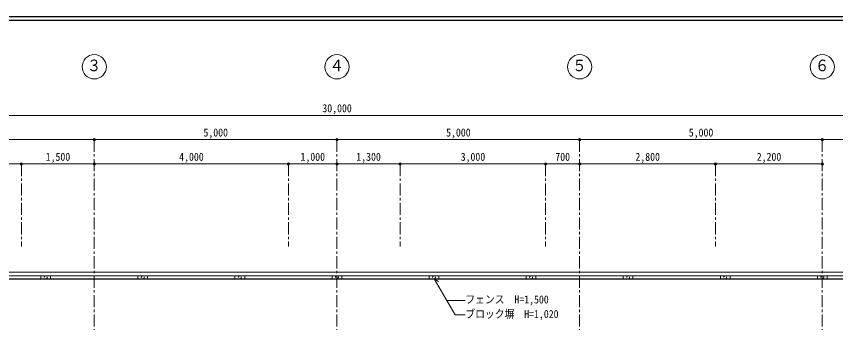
# Model space of a CAD drawing. Units: millimetres at full size, sheet at 1:50. Extents: x -19525 to 20275, y -14100 to 14100.
# Drawn here: x -6229 to 10650, y 7796 to 14100 of the extents above; entities that cross this region are included whole.
import ezdxf
from ezdxf.enums import TextEntityAlignment as Align

# ---------------------------------------------------------------- set-up
doc = ezdxf.new("R2010")
doc.units = ezdxf.units.MM
doc.header["$LTSCALE"] = 50
doc.header["$PDMODE"] = 32
doc.header["$PDSIZE"] = 50
doc.linetypes.add('CHAIN1', pattern=[8, 5, -1, 1, -1])
doc.linetypes.add('DASHED1', pattern=[1.8, 1.2, -0.6])
for name, color, linetype, lineweight in [('0-0_基準線･符号', 7, 'CHAIN1', 9), ('0-2_寸法線･文字', 7, 'Continuous', 9), ('0-6_文字', 3, 'Continuous', 18), ('0-A_仕上(細)', 4, 'Continuous', 9), ('0-F_その他', 4, 'Continuous', 9), ('F-8_F-8ﾚｲﾔ', 5, 'Continuous', 25)]:
    doc.layers.add(name, color=color, linetype=linetype, lineweight=lineweight)
doc.styles.add('ＭＳ ゴシック', font='')
doc.styles.get('ＭＳ ゴシック').set_extended_font_data('MS Gothic')

msp = doc.modelspace()

# ---------------------------------------------------------------- linework, layer by layer
at = {"layer": '0-0_基準線･符号'}
for p, q in [((-4625, 11562.5), (-4625, -9937.5)), ((375, 11562.5), (375, -9937.5)), ((5375, 11562.5), (5375, -9937.5)), ((10375, 11562.5), (10375, -9937.5)), ((-6125, 11062.5), (-6125, 9362.5)), ((-625, 11062.5), (-625, 9362.5)), ((1675, 11062.5), (1675, 9362.5)), ((4675, 11062.5), (4675, 9362.5)), ((8175, 11062.5), (8175, 9362.5))]:
    msp.add_line(p, q, dxfattribs=at)
at = {"layer": '0-2_寸法線･文字'}
for p, q in [((-14625, 12062.5), (15375, 12062.5)), ((-9625, 11562.5), (-4625, 11562.5)), ((-4625, 11562.5), (375, 11562.5)), ((375, 11562.5), (5375, 11562.5)), ((5375, 11562.5), (10375, 11562.5)), ((10375, 11562.5), (15375, 11562.5)), ((-8125, 11062.5), (-6125, 11062.5)), ((-6125, 11062.5), (-4625, 11062.5)), ((-4625, 11062.5), (-625, 11062.5)), ((-625, 11062.5), (375, 11062.5)), ((375, 11062.5), (1675, 11062.5)), ((1675, 11062.5), (4675, 11062.5)), ((4675, 11062.5), (5375, 11062.5)), ((5375, 11062.5), (8175, 11062.5)), ((8175, 11062.5), (10375, 11062.5))]:
    msp.add_line(p, q, dxfattribs=at)
at = {"layer": '0-2_寸法線･文字', "color": 6}
for p in [(-4625, 11562.5), (375, 11562.5), (5375, 11562.5), (10375, 11562.5), (-6125, 11062.5), (-4625, 11062.5), (-625, 11062.5), (375, 11062.5), (1675, 11062.5), (4675, 11062.5), (5375, 11062.5), (8175, 11062.5), (10375, 11062.5)]:
    msp.add_point(p, dxfattribs=at)
at = {"layer": '0-6_文字'}
msp.add_line((2380.75, 8697.55), (2471.03, 8645.43), dxfattribs=at)
at = {"layer": '0-6_文字', "color": 4, "lineweight": 9}
for p, q in [((2380.75, 8697.55), (2810.3, 7953.55)), ((2637.09, 8253.55), (3019.16, 8253.55)), ((2810.3, 7953.55), (3019.16, 7953.55))]:
    msp.add_line(p, q, dxfattribs=at)
at = {"layer": '0-6_文字'}
for centre in [(-4625, 13062.5), (375, 13062.5), (5375, 13062.5), (10375, 13062.5)]:
    msp.add_circle(centre, 250, dxfattribs=at)
at = {"layer": '0-A_仕上(細)'}
for p, q in [((18700, 8757.5), (-17950, 8757.5)), ((18700, 8697.5), (-17950, 8697.5)), ((-5725, 8697.5), (-5725, 8757.5)), ((-5525, 8697.5), (-5525, 8757.5)), ((-3725, 8697.5), (-3725, 8757.5)), ((-3525, 8697.5), (-3525, 8757.5)), ((-1725, 8697.5), (-1725, 8757.5)), ((-1525, 8697.5), (-1525, 8757.5)), ((275, 8697.5), (275, 8757.5)), ((475, 8697.5), (475, 8757.5)), ((2275, 8697.5), (2275, 8757.5)), ((2475, 8697.5), (2475, 8757.5)), ((4275, 8697.5), (4275, 8757.5)), ((4475, 8697.5), (4475, 8757.5)), ((6275, 8697.5), (6275, 8757.5)), ((6475, 8697.5), (6475, 8757.5)), ((8275, 8697.5), (8275, 8757.5)), ((8475, 8697.5), (8475, 8757.5)), ((10275, 8697.5), (10275, 8757.5)), ((10475, 8697.5), (10475, 8757.5))]:
    msp.add_line(p, q, dxfattribs=at)
at = {"layer": '0-A_仕上(細)', "linetype": 'DASHED1'}
for centre in [(-5625, 8727.5), (-3625, 8727.5), (-1625, 8727.5), (375, 8727.5), (2375, 8727.5), (4375, 8727.5), (6375, 8727.5), (8375, 8727.5), (10375, 8727.5)]:
    msp.add_circle(centre, 30, dxfattribs=at)
at = {"layer": '0-F_その他', "color": 7}
for p, q in [((18700, 8837.5), (-17950, 8837.5)), ((18697.33, 8687.5), (-17950, 8687.5))]:
    msp.add_line(p, q, dxfattribs=at)
at = {"layer": 'F-8_F-8ﾚｲﾔ'}
for p, q in [((-19525, 14100), (20275, 14100)), ((-19450, 14025), (20200, 14025))]:
    msp.add_line(p, q, dxfattribs=at)

# ---------------------------------------------------------------- texts
at = {"layer": '0-2_寸法線･文字', "color": 2, "style": 'ＭＳ ゴシック', "width": 0.9}
for s, p in [('30,000', (75, 12077.5)), ('5,000', (-2375, 11577.5)), ('5,000', (2625, 11577.5)), ('5,000', (7625, 11577.5)), ('1,500', (-5625, 11077.5)), ('4,000', (-2875, 11077.5)), ('1,000', (-375, 11077.5)), ('1,300', (775, 11077.5)), ('3,000', (2925, 11077.5)), ('700', (4875, 11077.5)), ('2,800', (6525, 11077.5)), ('2,200', (9025, 11077.5))]:
    msp.add_text(s, height=165, dxfattribs=at).set_placement(p, align=Align.BOTTOM_LEFT)
at = {"layer": '0-6_文字', "color": 2, "style": 'ＭＳ ゴシック', "width": 0.9}
for s, height, p in [('３', 238.3, (-4775, 12900)), ('４', 238.3, (225, 12900)), ('５', 238.3, (5225, 12900)), ('６', 238.3, (10225, 12900)), ('フェンス\u3000H=1,500', 165, (3019.16, 8141.05)), ('ブロック塀\u3000H=1,020', 165, (3019.16, 7841.05))]:
    msp.add_text(s, height=height, dxfattribs=at).set_placement(p, align=Align.BOTTOM_LEFT)

doc.saveas('drawing.dxf')
